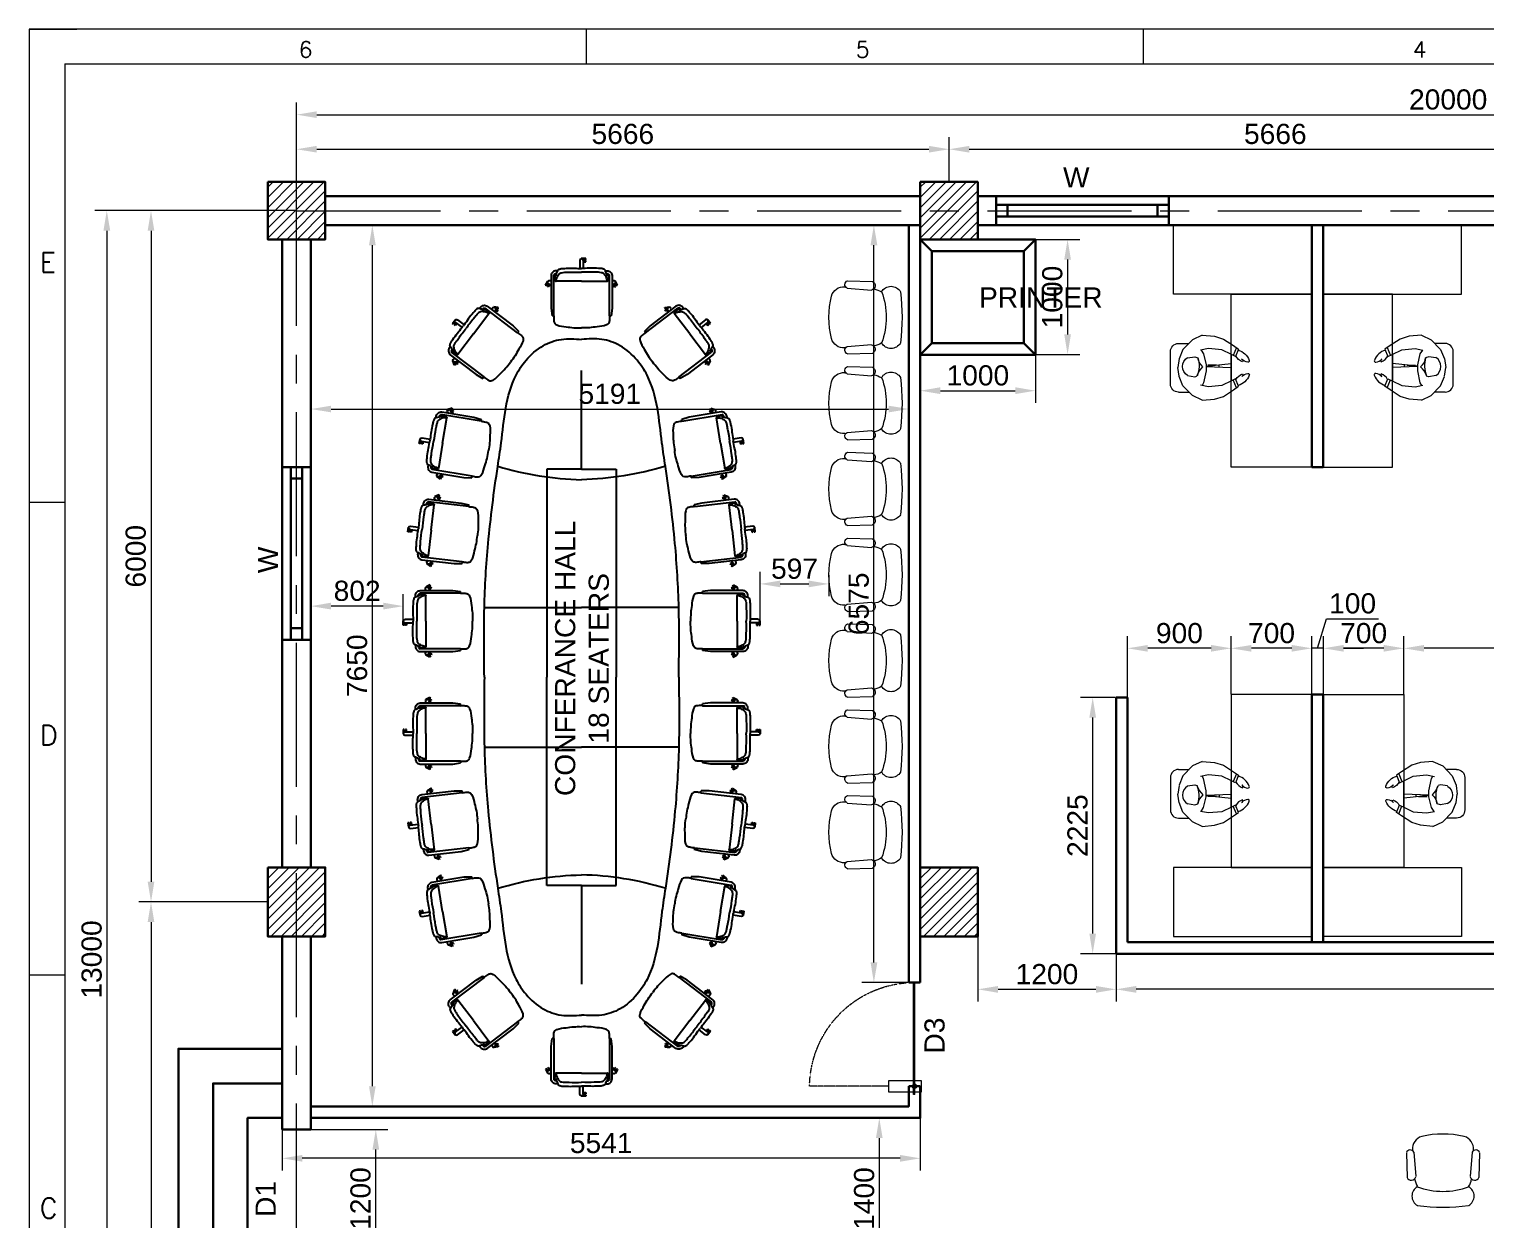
# Model space of a CAD drawing. Header units: millimetres. Extents: x 131588 to 160612, y -172852 to -151297.
# Drawn here: x 131588 to 144237, y -161632 to -151297 of the extents above; entities that cross this region are included whole.
import ezdxf
from ezdxf.enums import TextEntityAlignment as Align

# ---------------------------------------------------------------- set-up
doc = ezdxf.new("R2010")
doc.units = ezdxf.units.MM
doc.header["$MEASUREMENT"] = 0
doc.linetypes.add('CENTER', pattern=[2, 1.25, -0.25, 0.25, -0.25])
doc.linetypes.add('DASHED2', pattern=[0.375, 0.25, -0.125])
doc.layers.add('ceco.net 343', color=7, linetype='Continuous')
doc.layers.add('ceco.net 345', color=7, linetype='Continuous')
for name, color, linetype, lineweight in [('CEN-1', 1, 'CENTER', 18), ('DIM', 7, 'Continuous', 20), ('DIMENSION', 84, 'Continuous', 15), ('DIMLINE', 10, 'Continuous', 18), ('Furniture', 235, 'Continuous', 0), ('GLASS', 145, 'Continuous', 5), ('MAIN', 3, 'Continuous', 30), ('MAIN-4', 6, 'Continuous', 30), ('SEC', 253, 'Continuous', 15), ('TEXT', 4, 'Continuous', 13), ('TEXT-1', 7, 'Continuous', 20)]:
    doc.layers.add(name, color=color, linetype=linetype, lineweight=lineweight)
doc.styles.add('ROMANS', font='romans.shx')
doc.styles.get("Standard").update_dxf_attribs({"font": ''})
doc.styles.get('Standard').set_extended_font_data('Arial')
doc.dimstyles.new('DIM-50', dxfattribs={"dimscale": 50, "dimtxt": 2.5, "dimasz": 2.5, "dimexe": 1.5, "dimexo": 0.05, "dimgap": 0.6, "dimtad": 1, "dimzin": 9, "dimdsep": 46, "dimtxsty": 'Standard', "dimcen": 0, "dimclrd": 32, "dimclre": 32, "dimadec": 0, "dimazin": 0, "dimtp": 0.1, "dimtm": 0.1, "dimtfac": 0.71, "dimtofl": 0, "dimtmove": 1, "dimatfit": 3, "dimfxl": 1, "dimtolj": 1, "dimtzin": 7, "dimlwd": -1, "dimlwe": -1, "dimarcsym": 1})
doc.dimstyles.new('DIM-50$0', dxfattribs={"dimscale": 50, "dimtxt": 2.5, "dimasz": 2.5, "dimexe": 1.5, "dimexo": 0.05, "dimgap": 0.6, "dimtad": 1, "dimzin": 9, "dimdsep": 46, "dimtxsty": 'Standard', "dimcen": 0, "dimclrd": 32, "dimclre": 32, "dimadec": 0, "dimazin": 0, "dimtp": 0.1, "dimtm": 0.1, "dimtfac": 0.71, "dimtofl": 0, "dimtmove": 1, "dimatfit": 3, "dimfxl": 1, "dimtolj": 1, "dimtzin": 7, "dimlwd": -1, "dimlwe": -1, "dimarcsym": 1})

# ---------------------------------------------------------------- blocks, each defined once
blk = doc.blocks.new('Ceco.NET-Furniture-Tm-343')
at = {"layer": 'ceco.net 343'}
for p, q in [((-15, 587), (-15, 516)), ((36, 603), (-3, 603)), ((-3, 601), (-3, 603)), ((36, 592), (13, 592)), ((15, 587), (15, 516)), ((36, 583), (15, 583)), ((15, 572), (36, 572)), ((30, 592), (30, 583)), ((36, 592), (36, 603)), ((36, 572), (36, 583)), ((-313, 370), (-294, 405)), ((-303, 365), (-292, 385)), ((-295, 360), (-285, 380)), ((-292, 404), (-294, 405)), ((-288, 381), (-265, 369)), ((-274, 407), (-265, 402)), ((-265, 454), (-265, 172)), ((-241, 104), (-241, 458)), ((-241, 426), (-230, 426)), ((0, 404), (-223, 404)), ((0, 404), (223, 404)), ((241, 426), (230, 426)), ((241, 104), (241, 458)), ((265, 454), (265, 172)), ((274, 407), (265, 402)), ((288, 381), (265, 369)), ((295, 360), (285, 380)), ((292, 404), (294, 405)), ((303, 365), (292, 385)), ((313, 370), (294, 405)), ((-303, 365), (-313, 370)), ((-300, 371), (-292, 366)), ((-286, 355), (-295, 360)), ((-275, 374), (-286, 355)), ((275, 374), (286, 355)), ((286, 355), (295, 360)), ((300, 371), (292, 366)), ((303, 365), (313, 370)), ((-265, 172), (-256, 104)), ((265, 172), (256, 104)), ((-241, 104), (-256, 104)), ((241, 104), (256, 104))]:
    blk.add_line(p, q, dxfattribs=at)
for centre, start, end in [((0, 587), 0, 180), ((-281, 394), 61.4687, 241.4687), ((281, 394), 298.5313, 118.5313)]:
    blk.add_arc(centre, 14.6, start, end, dxfattribs=at)
for points in [[(-228, 469), (-227, 463), (-226, 459), (-223, 456), (-222, 456), (-221, 460), (-217, 471), (-207, 496), (-206, 500), (-185, 512), (-181, 513), (-173, 515), (-161, 515), (-146, 516), (-15, 516), (0, 516)], [(228, 469), (227, 463), (226, 459), (223, 456), (222, 456), (221, 460), (217, 471), (207, 496), (206, 500), (185, 512), (181, 513), (173, 515), (161, 515), (146, 516), (15, 516), (0, 516)], [(-207, 496), (-237, 493), (-251, 484), (-261, 471), (-265, 454)], [(-217, 471), (-227, 470), (-233, 467), (-241, 458)], [(-233, 467), (-230, 426), (-230, 422), (-226, 404), (-223, 404), (-221, 410), (-207, 451), (-185, 475), (-173, 479), (-146, 482), (-129, 482), (-109, 483), (0, 483)], [(233, 467), (230, 426), (230, 422), (226, 404), (223, 404), (221, 410), (207, 451), (185, 475), (173, 479), (146, 482), (129, 482), (109, 483), (0, 483)], [(207, 496), (237, 493), (251, 484), (261, 471), (265, 454)], [(217, 471), (227, 470), (233, 467), (241, 458)], [(-241, 104), (-241, 63), (-233, 37), (-215, 25), (-134, 9), (-68, 1), (0, 0)], [(241, 104), (241, 63), (233, 37), (215, 25), (134, 9), (68, 1), (0, 0)]]:
    blk.add_spline(points, degree=3, dxfattribs=at)
blk = doc.blocks.new('*D519')
at = {"layer": 'Defpoints', "color": 0, "ltscale": 100, "transparency": 16777216}
for p in [(139576, -152339), (133910, -152622), (139576, -152622)]:
    blk.add_point(p, dxfattribs=at)
at = {"layer": 'DIMLINE', "color": 32, "linetype": 'ByBlock', "ltscale": 100, "transparency": 16777216}
for p, q in [((133910, -152619), (133910, -152234)), ((139576, -152619), (139576, -152234)), ((134085, -152339), (139401, -152339))]:
    blk.add_line(p, q, dxfattribs=at)
at = {"layer": 'DIMLINE', "color": 32, "ltscale": 100, "transparency": 16777216}
for points in [[(134085, -152310), (134085, -152368), (133910, -152339)], [(139401, -152310), (139401, -152368), (139576, -152339)]]:
    blk.add_solid(points, dxfattribs=at)
at = {"layer": 'DIMLINE', "color": 0, "ltscale": 100, "transparency": 16777216, "insert": (136743, -152207), "char_height": 175, "attachment_point": 5}
blk.add_mtext('\\A1;5666', dxfattribs=at)
blk = doc.blocks.new('*D520')
at = {"layer": 'Defpoints', "color": 0, "ltscale": 100, "transparency": 16777216}
for p in [(145242, -152339), (139576, -152622), (145242, -152622)]:
    blk.add_point(p, dxfattribs=at)
at = {"layer": 'DIMLINE', "color": 32, "linetype": 'ByBlock', "ltscale": 100, "transparency": 16777216}
for p, q in [((139576, -152619), (139576, -152234)), ((145242, -152619), (145242, -152234)), ((139751, -152339), (145067, -152339))]:
    blk.add_line(p, q, dxfattribs=at)
at = {"layer": 'DIMLINE', "color": 32, "ltscale": 100, "transparency": 16777216}
for points in [[(139751, -152310), (139751, -152368), (139576, -152339)], [(145067, -152310), (145067, -152368), (145242, -152339)]]:
    blk.add_solid(points, dxfattribs=at)
at = {"layer": 'DIMLINE', "color": 0, "ltscale": 100, "transparency": 16777216, "insert": (142409, -152207), "char_height": 175, "attachment_point": 5}
blk.add_mtext('\\A1;5666', dxfattribs=at)
blk = doc.blocks.new('*D523')
at = {"layer": 'Defpoints', "color": 0, "ltscale": 100, "transparency": 16777216}
for p in [(133660, -152872), (132646, -158872), (133660, -158872)]:
    blk.add_point(p, dxfattribs=at)
at = {"layer": 'DIMLINE', "color": 32, "linetype": 'ByBlock', "ltscale": 100, "transparency": 16777216}
for p, q in [((133656, -152872), (132541, -152872)), ((132646, -153047), (132646, -158697)), ((133656, -158872), (132541, -158872))]:
    blk.add_line(p, q, dxfattribs=at)
at = {"layer": 'DIMLINE', "color": 32, "ltscale": 100, "transparency": 16777216}
for points in [[(132617, -153047), (132675, -153047), (132646, -152872)], [(132617, -158697), (132675, -158697), (132646, -158872)]]:
    blk.add_solid(points, dxfattribs=at)
at = {"layer": 'DIMLINE', "color": 0, "ltscale": 100, "transparency": 16777216, "insert": (132514, -155872), "char_height": 175, "attachment_point": 5, "rotation": 90}
blk.add_mtext('\\A1;6000', dxfattribs=at)
blk = doc.blocks.new('*D524')
at = {"layer": 'Defpoints', "color": 0, "ltscale": 100, "transparency": 16777216}
for p in [(133660, -158872), (132646, -165872), (133660, -165872)]:
    blk.add_point(p, dxfattribs=at)
at = {"layer": 'DIMLINE', "color": 32, "linetype": 'ByBlock', "ltscale": 100, "transparency": 16777216}
for p, q in [((133656, -158872), (132541, -158872)), ((132646, -159047), (132646, -165697)), ((133656, -165872), (132541, -165872))]:
    blk.add_line(p, q, dxfattribs=at)
at = {"layer": 'DIMLINE', "color": 32, "ltscale": 100, "transparency": 16777216}
for points in [[(132617, -159047), (132675, -159047), (132646, -158872)], [(132617, -165697), (132675, -165697), (132646, -165872)]]:
    blk.add_solid(points, dxfattribs=at)
at = {"layer": 'DIMLINE', "color": 0, "ltscale": 100, "transparency": 16777216, "insert": (132514, -162372), "char_height": 175, "attachment_point": 5, "rotation": 90}
blk.add_mtext('\\A1;7000', dxfattribs=at)
blk = doc.blocks.new('gd1')
at = {"layer": 'GLASS', "color": 4, "linetype": 'DASHED2', "ltscale": 0.001}
blk.add_line((345380, -498508), (345380, -497802), dxfattribs=at)
at = {"layer": 'GLASS'}
for p, q in [((345331, -498508), (345429, -498508)), ((345331, -498802), (345331, -498508)), ((345429, -498508), (345429, -498802)), ((345429, -498802), (345331, -498802))]:
    blk.add_line(p, q, dxfattribs=at)
at = {"layer": 'GLASS', "color": 4}
for p, q in [((344454, -498744), (344454, -498702)), ((345454, -498732), (344454, -498732)), ((345454, -498744), (344454, -498744)), ((345454, -498744), (345454, -498732))]:
    blk.add_line(p, q, dxfattribs=at)
at = {"layer": 'GLASS', "color": 4, "linetype": 'DASHED2'}
blk.add_ellipse((345430, -498781), major_axis=(-687, 718), ratio=0.969274, start_param=-0.727797, end_param=0.74268, dxfattribs=at)
at = {"layer": 'GLASS', "extrusion": (8.38188e-23, -2.79396e-23, -1)}
blk.add_ellipse((345380, -498740), major_axis=(-13.9, 13.9), ratio=1, start_param=6.283185307179586, end_param=12.56637061435917, dxfattribs=at)
blk = doc.blocks.new('A4 SHEET')
at = {"layer": 'DIM'}
for p, q in [((15345.06, 1232.71), (13489.34, 1232.71)), ((13489.34, 1232.71), (13515.85, 1232.71)), ((13489.34, 1232.71), (13489.34, 1206.2)), ((13489.34, 1232.71), (13489.34, -79.55)), ((13798.62, 1232.71), (13798.62, 1213.41)), ((14107.91, 1232.71), (14107.91, 1213.41)), ((13509.22, 1213.41), (15322.97, 1213.41)), ((13509.22, 1213.41), (13509.22, -57.46)), ((13489.34, 970.26), (13509.22, 970.26)), ((13489.34, 707.81), (13509.22, 707.81))]:
    blk.add_line(p, q, dxfattribs=at)
at = {"layer": 'DIM', "style": 'ROMANS'}
for s, height, p in [('6', 8.84, (13639.03, 1214.33)), ('5', 8.84, (13948.32, 1214.33)), ('4', 8.84, (14257.61, 1214.33)), ('E', 11.05, (13495.2, 1094.47)), ('D', 11.05, (13495.2, 832.01)), ('C', 11.05, (13495.2, 569.56))]:
    blk.add_text(s, height=height, dxfattribs=at).set_placement(p, align=Align.BOTTOM_LEFT)
blk = doc.blocks.new('*D538')
at = {"layer": 'Defpoints', "color": 0, "ltscale": 100, "transparency": 16777216}
for p in [(153910, -152039), (133910, -152872), (153910, -152872)]:
    blk.add_point(p, dxfattribs=at)
at = {"layer": 'DIMLINE', "color": 32, "linetype": 'ByBlock', "ltscale": 100, "transparency": 16777216}
for p, q in [((133910, -152869), (133910, -151934)), ((134085, -152039), (153735, -152039)), ((153910, -152869), (153910, -151934))]:
    blk.add_line(p, q, dxfattribs=at)
at = {"layer": 'DIMLINE', "color": 32, "ltscale": 100, "transparency": 16777216}
for points in [[(134085, -152010), (134085, -152068), (133910, -152039)], [(153735, -152010), (153735, -152068), (153910, -152039)]]:
    blk.add_solid(points, dxfattribs=at)
at = {"layer": 'DIMLINE', "color": 0, "ltscale": 100, "transparency": 16777216, "insert": (143910, -151908), "char_height": 175, "attachment_point": 5}
blk.add_mtext('\\A1;20000', dxfattribs=at)
blk = doc.blocks.new('*D539')
at = {"layer": 'Defpoints', "color": 0, "ltscale": 100, "transparency": 16777216}
for p in [(133910, -152872), (132262, -165872), (133910, -165872)]:
    blk.add_point(p, dxfattribs=at)
at = {"layer": 'DIMLINE', "color": 32, "linetype": 'ByBlock', "ltscale": 100, "transparency": 16777216}
for p, q in [((133906, -152872), (132157, -152872)), ((132262, -153047), (132262, -165697)), ((133906, -165872), (132157, -165872))]:
    blk.add_line(p, q, dxfattribs=at)
at = {"layer": 'DIMLINE', "color": 32, "ltscale": 100, "transparency": 16777216}
for points in [[(132233, -153047), (132292, -153047), (132262, -152872)], [(132233, -165697), (132292, -165697), (132262, -165872)]]:
    blk.add_solid(points, dxfattribs=at)
at = {"layer": 'DIMLINE', "color": 0, "ltscale": 100, "transparency": 16777216, "insert": (132131, -159372), "char_height": 175, "attachment_point": 5, "rotation": 90}
blk.add_mtext('\\A1;13000', dxfattribs=at)
blk = doc.blocks.new('rr')
at = {"layer": 'TEXT', "color": 7}
for p, q in [((298029, -105618), (298123, -105618)), ((298150, -105588), (298068, -105672)), ((298235, -105548), (298150, -105588)), ((298235, -105548), (298342, -105558)), ((298342, -105558), (298419, -105581)), ((298419, -105581), (298507, -105638)), ((297959, -105688), (297959, -105970)), ((298068, -105672), (298034, -105754)), ((298290, -105665), (298221, -105679)), ((298247, -105698), (298235, -105676)), ((298270, -105803), (298247, -105698)), ((298406, -105676), (298290, -105665)), ((298488, -105716), (298406, -105676)), ((298486, -105945), (298486, -105716)), ((298525, -105734), (298488, -105716)), ((298532, -105656), (298504, -105724)), ((298507, -105638), (298551, -105669)), ((298551, -105669), (298525, -105734)), ((298034, -105756), (298024, -105833)), ((298034, -105909), (298024, -105833)), ((298108, -105761), (298170, -105751)), ((298170, -105751), (298189, -105757)), ((298247, -105949), (298270, -105856)), ((298270, -105856), (298270, -105803)), ((298270, -105841), (298486, -105833)), ((298270, -105843), (298486, -105866)), ((298359, -105853), (298285, -105853)), ((298382, -105837), (298382, -105855)), ((298068, -105988), (298034, -105906)), ((298150, -106073), (298068, -105988)), ((298108, -105915), (298170, -105925)), ((298170, -105925), (298198, -105916)), ((298290, -105996), (298221, -105982)), ((298225, -105983), (298247, -105949)), ((298406, -105985), (298290, -105996)), ((298488, -105944), (298406, -105985)), ((298525, -105927), (298488, -105944)), ((298532, -106004), (298504, -105937)), ((298507, -106022), (298551, -105991)), ((298551, -105991), (298525, -105927)), ((298029, -106041), (298117, -106041)), ((298235, -106112), (298150, -106073)), ((298235, -106112), (298342, -106103)), ((298342, -106103), (298419, -106079)), ((298419, -106079), (298507, -106022))]:
    blk.add_line(p, q, dxfattribs=at)
for centre, major_axis, start_param, end_param in [((298029, -105688), (49.8, 49.8), 0.785398, 2.356194), ((298620, -105679), (73.6, 73.6), 2.838638, 3.585677), ((298505, -105817), (105, 105), -0.421869, 0.489767), ((298155, -105840), (63.7, -63.7), 2.898963, 4.955018), ((297966, -105849), (171, 171), -1.068373, -0.39635), ((298371, -105697), (135, 135), 2.703582, 3.183333), ((298315, -105931), (83.5, 83.5), 1.454362, 2.231901), ((298572, -105768), (11.6, 11.6), -1.392775, 0.371356), ((298637, -105702), (55.2, 55.2), 3.067512, 3.856448), ((298633, -105768), (8.31, 8.31), 3.856448, 5.861316), ((298029, -105970), (49.8, -49.8), 3.926991, 5.497787), ((298619, -105979), (73.6, -73.6), 2.697508, 3.444547), ((298504, -105841), (105, -105), 5.793418, 6.705054), ((298636, -105956), (55.2, -55.2), 2.426738, 3.215673), ((298571, -105890), (11.6, -11.6), 5.911829, 7.67596), ((298632, -105890), (8.31, -8.31), 0.421869, 2.426738)]:
    blk.add_ellipse(centre, major_axis=major_axis, ratio=1, start_param=start_param, end_param=end_param, dxfattribs=at)
blk = doc.blocks.new('*D554')
at = {"layer": 'Defpoints', "color": 0, "ltscale": 100, "transparency": 16777216}
for p in [(140326, -153122), (140326, -154122), (140605, -154122)]:
    blk.add_point(p, dxfattribs=at)
at = {"layer": 'DIMLINE', "color": 32, "linetype": 'ByBlock', "ltscale": 100, "transparency": 16777216}
for p, q in [((140329, -153122), (140710, -153122)), ((140605, -153297), (140605, -153947)), ((140329, -154122), (140710, -154122))]:
    blk.add_line(p, q, dxfattribs=at)
at = {"layer": 'DIMLINE', "color": 32, "ltscale": 100, "transparency": 16777216}
for points in [[(140576, -153297), (140634, -153297), (140605, -153122)], [(140576, -153947), (140634, -153947), (140605, -154122)]]:
    blk.add_solid(points, dxfattribs=at)
at = {"layer": 'DIMLINE', "color": 0, "ltscale": 100, "transparency": 16777216, "insert": (140473, -153622), "char_height": 175, "attachment_point": 5, "rotation": 90}
blk.add_mtext('\\A1;1000', dxfattribs=at)
blk = doc.blocks.new('*D555')
at = {"layer": 'Defpoints', "color": 0, "ltscale": 100, "transparency": 16777216}
for p in [(139326, -154122), (140326, -154122), (140326, -154435)]:
    blk.add_point(p, dxfattribs=at)
at = {"layer": 'DIMLINE', "color": 32, "linetype": 'ByBlock', "ltscale": 100, "transparency": 16777216}
for p, q in [((139326, -154126), (139326, -154540)), ((140326, -154126), (140326, -154540)), ((139501, -154435), (140151, -154435))]:
    blk.add_line(p, q, dxfattribs=at)
at = {"layer": 'DIMLINE', "color": 32, "ltscale": 100, "transparency": 16777216}
for points in [[(139501, -154405), (139501, -154464), (139326, -154435)], [(140151, -154405), (140151, -154464), (140326, -154435)]]:
    blk.add_solid(points, dxfattribs=at)
at = {"layer": 'DIMLINE', "color": 0, "ltscale": 100, "transparency": 16777216, "insert": (139826, -154303), "char_height": 175, "attachment_point": 5}
blk.add_mtext('\\A1;1000', dxfattribs=at)
blk = doc.blocks.new('*D557')
at = {"layer": 'Defpoints', "color": 0, "ltscale": 100, "transparency": 16777216}
for p in [(139826, -159172), (141026, -159172), (141026, -159631)]:
    blk.add_point(p, dxfattribs=at)
at = {"layer": 'DIMLINE', "color": 32, "linetype": 'ByBlock', "ltscale": 100, "transparency": 16777216}
for p, q in [((139826, -159176), (139826, -159736)), ((141026, -159176), (141026, -159736)), ((140001, -159631), (140851, -159631))]:
    blk.add_line(p, q, dxfattribs=at)
at = {"layer": 'DIMLINE', "color": 32, "ltscale": 100, "transparency": 16777216}
for points in [[(140001, -159602), (140001, -159661), (139826, -159631)], [(140851, -159602), (140851, -159661), (141026, -159631)]]:
    blk.add_solid(points, dxfattribs=at)
at = {"layer": 'DIMLINE', "color": 0, "ltscale": 100, "transparency": 16777216, "insert": (140426, -159500), "char_height": 175, "attachment_point": 5}
blk.add_mtext('\\A1;1200', dxfattribs=at)
blk = doc.blocks.new('*D558')
at = {"layer": 'Defpoints', "color": 0, "ltscale": 100, "transparency": 16777216}
for p in [(134568, -152997), (134786, -152997), (134786, -160647)]:
    blk.add_point(p, dxfattribs=at)
at = {"layer": 'DIMLINE', "color": 32, "linetype": 'ByBlock', "ltscale": 100, "transparency": 16777216}
for p, q in [((134782, -152997), (134463, -152997)), ((134568, -160472), (134568, -153172)), ((134782, -160647), (134463, -160647))]:
    blk.add_line(p, q, dxfattribs=at)
at = {"layer": 'DIMLINE', "color": 32, "ltscale": 100, "transparency": 16777216}
for points in [[(134539, -153172), (134597, -153172), (134568, -152997)], [(134539, -160472), (134597, -160472), (134568, -160647)]]:
    blk.add_solid(points, dxfattribs=at)
at = {"layer": 'DIMLINE', "color": 0, "ltscale": 100, "transparency": 16777216, "insert": (134436, -156822), "char_height": 175, "attachment_point": 5, "rotation": 90}
blk.add_mtext('\\A1;7650', dxfattribs=at)
blk = doc.blocks.new('*D559')
at = {"layer": 'Defpoints', "color": 0, "ltscale": 100, "transparency": 16777216}
for p in [(134035, -154624), (139226, -154594), (139226, -154624)]:
    blk.add_point(p, dxfattribs=at)
at = {"layer": 'DIMLINE', "color": 32, "linetype": 'ByBlock', "ltscale": 100, "transparency": 16777216}
for p, q in [((134035, -154621), (134035, -154489)), ((139226, -154621), (139226, -154489)), ((134210, -154594), (139051, -154594))]:
    blk.add_line(p, q, dxfattribs=at)
at = {"layer": 'DIMLINE', "color": 32, "ltscale": 100, "transparency": 16777216}
for points in [[(134210, -154565), (134210, -154623), (134035, -154594)], [(139051, -154565), (139051, -154623), (139226, -154594)]]:
    blk.add_solid(points, dxfattribs=at)
at = {"layer": 'DIMLINE', "color": 0, "ltscale": 100, "transparency": 16777216, "insert": (136630, -154463), "char_height": 175, "attachment_point": 5}
blk.add_mtext('\\A1;5191', dxfattribs=at)
blk = doc.blocks.new('*D562')
at = {"layer": 'Defpoints', "color": 0, "ltscale": 100, "transparency": 16777216}
for p in [(141026, -159325), (148276, -159322), (141026, -159631)]:
    blk.add_point(p, dxfattribs=at)
at = {"layer": 'DIMLINE', "color": 32, "linetype": 'ByBlock', "ltscale": 100, "transparency": 16777216}
for p, q in [((141026, -159328), (141026, -159736)), ((148276, -159326), (148276, -159736)), ((148101, -159631), (141201, -159631))]:
    blk.add_line(p, q, dxfattribs=at)
at = {"layer": 'DIMLINE', "color": 32, "ltscale": 100, "transparency": 16777216}
for points in [[(141201, -159602), (141201, -159661), (141026, -159631)], [(148101, -159602), (148101, -159661), (148276, -159631)]]:
    blk.add_solid(points, dxfattribs=at)
at = {"layer": 'DIMLINE', "color": 0, "ltscale": 100, "transparency": 16777216, "insert": (144651, -159500), "char_height": 175, "attachment_point": 5}
blk.add_mtext('\\A1;7250', dxfattribs=at)
blk = doc.blocks.new('*D563')
at = {"layer": 'Defpoints', "color": 0, "ltscale": 100, "transparency": 16777216}
for p in [(140823, -157097), (141026, -157097), (141026, -159322)]:
    blk.add_point(p, dxfattribs=at)
at = {"layer": 'DIMLINE', "color": 32, "linetype": 'ByBlock', "ltscale": 100, "transparency": 16777216}
for p, q in [((141022, -157097), (140718, -157097)), ((140823, -159147), (140823, -157272)), ((141022, -159322), (140718, -159322))]:
    blk.add_line(p, q, dxfattribs=at)
at = {"layer": 'DIMLINE', "color": 32, "ltscale": 100, "transparency": 16777216}
for points in [[(140794, -157272), (140852, -157272), (140823, -157097)], [(140794, -159147), (140852, -159147), (140823, -159322)]]:
    blk.add_solid(points, dxfattribs=at)
at = {"layer": 'DIMLINE', "color": 0, "ltscale": 100, "transparency": 16777216, "insert": (140692, -158210), "char_height": 175, "attachment_point": 5, "rotation": 90}
blk.add_mtext('\\A1;2225', dxfattribs=at)
blk = doc.blocks.new('*D569')
at = {"layer": 'Defpoints', "color": 0, "ltscale": 100, "transparency": 16777216}
for p in [(143526, -156671), (143526, -157072), (145992, -157072)]:
    blk.add_point(p, dxfattribs=at)
at = {"layer": 'DIMLINE', "color": 32, "linetype": 'ByBlock', "ltscale": 100, "transparency": 16777216}
for p, q in [((143526, -157069), (143526, -156566)), ((145992, -157069), (145992, -156566)), ((145817, -156671), (143701, -156671))]:
    blk.add_line(p, q, dxfattribs=at)
at = {"layer": 'DIMLINE', "color": 32, "ltscale": 100, "transparency": 16777216}
for points in [[(143701, -156642), (143701, -156700), (143526, -156671)], [(145817, -156642), (145817, -156700), (145992, -156671)]]:
    blk.add_solid(points, dxfattribs=at)
at = {"layer": 'DIMLINE', "color": 0, "ltscale": 100, "transparency": 16777216, "insert": (144759, -156540), "char_height": 175, "attachment_point": 5}
blk.add_mtext('\\A1;2466', dxfattribs=at)
blk = doc.blocks.new('*D570')
at = {"layer": 'Defpoints', "color": 0, "ltscale": 100, "transparency": 16777216}
for p in [(142826, -156671), (142826, -157072), (143526, -157072)]:
    blk.add_point(p, dxfattribs=at)
at = {"layer": 'DIMLINE', "color": 32, "linetype": 'ByBlock', "ltscale": 100, "transparency": 16777216}
for p, q in [((142826, -157069), (142826, -156566)), ((143526, -157069), (143526, -156566)), ((143351, -156671), (143001, -156671))]:
    blk.add_line(p, q, dxfattribs=at)
at = {"layer": 'DIMLINE', "color": 32, "ltscale": 100, "transparency": 16777216}
for points in [[(143001, -156642), (143001, -156700), (142826, -156671)], [(143351, -156642), (143351, -156700), (143526, -156671)]]:
    blk.add_solid(points, dxfattribs=at)
at = {"layer": 'DIMLINE', "color": 0, "ltscale": 100, "transparency": 16777216, "insert": (143176, -156540), "char_height": 175, "attachment_point": 5}
blk.add_mtext('\\A1;700', dxfattribs=at)
blk = doc.blocks.new('*D571')
at = {"layer": 'Defpoints', "color": 0, "ltscale": 100, "transparency": 16777216}
for p in [(142726, -156671), (142726, -157072), (142826, -157072)]:
    blk.add_point(p, dxfattribs=at)
at = {"layer": 'DIMLINE', "color": 32, "linetype": 'ByBlock', "ltscale": 100, "transparency": 16777216}
for p, q in [((142776, -156671), (142853, -156414)), ((142853, -156414), (143306, -156414)), ((142726, -157069), (142726, -156566)), ((142826, -157069), (142826, -156566)), ((142551, -156671), (142376, -156671)), ((142826, -156671), (142726, -156671)), ((142826, -156671), (142726, -156671)), ((143001, -156671), (143176, -156671))]:
    blk.add_line(p, q, dxfattribs=at)
at = {"layer": 'DIMLINE', "color": 32, "ltscale": 100, "transparency": 16777216}
for points in [[(142551, -156642), (142551, -156700), (142726, -156671)], [(143001, -156642), (143001, -156700), (142826, -156671)]]:
    blk.add_solid(points, dxfattribs=at)
at = {"layer": 'DIMLINE', "color": 0, "ltscale": 100, "transparency": 16777216, "insert": (143080, -156282), "char_height": 175, "attachment_point": 5}
blk.add_mtext('\\A1;100', dxfattribs=at)
blk = doc.blocks.new('*D572')
at = {"layer": 'Defpoints', "color": 0, "ltscale": 100, "transparency": 16777216}
for p in [(142026, -156671), (142026, -157072), (142726, -157072)]:
    blk.add_point(p, dxfattribs=at)
at = {"layer": 'DIMLINE', "color": 32, "linetype": 'ByBlock', "ltscale": 100, "transparency": 16777216}
for p, q in [((142026, -157069), (142026, -156566)), ((142726, -157069), (142726, -156566)), ((142551, -156671), (142201, -156671))]:
    blk.add_line(p, q, dxfattribs=at)
at = {"layer": 'DIMLINE', "color": 32, "ltscale": 100, "transparency": 16777216}
for points in [[(142201, -156642), (142201, -156700), (142026, -156671)], [(142551, -156642), (142551, -156700), (142726, -156671)]]:
    blk.add_solid(points, dxfattribs=at)
at = {"layer": 'DIMLINE', "color": 0, "ltscale": 100, "transparency": 16777216, "insert": (142376, -156540), "char_height": 175, "attachment_point": 5}
blk.add_mtext('\\A1;700', dxfattribs=at)
blk = doc.blocks.new('*D573')
at = {"layer": 'Defpoints', "color": 0, "ltscale": 100, "transparency": 16777216}
for p in [(141126, -156671), (141126, -157097), (142026, -157072)]:
    blk.add_point(p, dxfattribs=at)
at = {"layer": 'DIMLINE', "color": 32, "linetype": 'ByBlock', "ltscale": 100, "transparency": 16777216}
for p, q in [((141126, -157094), (141126, -156566)), ((142026, -157069), (142026, -156566)), ((141851, -156671), (141301, -156671))]:
    blk.add_line(p, q, dxfattribs=at)
at = {"layer": 'DIMLINE', "color": 32, "ltscale": 100, "transparency": 16777216}
for points in [[(141301, -156642), (141301, -156700), (141126, -156671)], [(141851, -156642), (141851, -156700), (142026, -156671)]]:
    blk.add_solid(points, dxfattribs=at)
at = {"layer": 'DIMLINE', "color": 0, "ltscale": 100, "transparency": 16777216, "insert": (141576, -156540), "char_height": 175, "attachment_point": 5}
blk.add_mtext('\\A1;900', dxfattribs=at)
blk = doc.blocks.new('*D579')
at = {"layer": 'Defpoints', "color": 0, "ltscale": 100, "transparency": 16777216}
for p in [(138923, -152997), (139226, -152997), (139226, -159572)]:
    blk.add_point(p, dxfattribs=at)
at = {"layer": 'DIMLINE', "color": 32, "linetype": 'ByBlock', "ltscale": 100, "transparency": 16777216}
for p, q in [((139222, -152997), (138818, -152997)), ((138923, -159397), (138923, -153172)), ((139222, -159572), (138818, -159572))]:
    blk.add_line(p, q, dxfattribs=at)
at = {"layer": 'DIMLINE', "color": 32, "ltscale": 100, "transparency": 16777216}
for points in [[(138894, -153172), (138953, -153172), (138923, -152997)], [(138894, -159397), (138953, -159397), (138923, -159572)]]:
    blk.add_solid(points, dxfattribs=at)
at = {"layer": 'DIMLINE', "color": 0, "ltscale": 100, "transparency": 16777216, "insert": (138792, -156285), "char_height": 175, "attachment_point": 5, "rotation": 90}
blk.add_mtext('\\A1;6575', dxfattribs=at)
blk = doc.blocks.new('*D580')
at = {"layer": 'Defpoints', "color": 0, "ltscale": 100, "transparency": 16777216}
for p in [(133785, -160547), (139326, -160747), (133785, -161098)]:
    blk.add_point(p, dxfattribs=at)
at = {"layer": 'DIMLINE', "color": 32, "linetype": 'ByBlock', "ltscale": 100, "transparency": 16777216}
for p, q in [((133785, -160551), (133785, -161203)), ((139326, -160751), (139326, -161203)), ((139151, -161098), (133960, -161098))]:
    blk.add_line(p, q, dxfattribs=at)
at = {"layer": 'DIMLINE', "color": 32, "ltscale": 100, "transparency": 16777216}
for points in [[(133960, -161069), (133960, -161127), (133785, -161098)], [(139151, -161069), (139151, -161127), (139326, -161098)]]:
    blk.add_solid(points, dxfattribs=at)
at = {"layer": 'DIMLINE', "color": 0, "ltscale": 100, "transparency": 16777216, "insert": (136555, -160966), "char_height": 175, "attachment_point": 5}
blk.add_mtext('\\A1;5541', dxfattribs=at)
blk = doc.blocks.new('3rerr')
at = {"layer": 'Furniture', "color": 0, "linetype": 'ByBlock'}
for p, q in [((299424, -105724), (299432, -105724)), ((299424, -105724), (299432, -105724)), ((299444, -105734), (299656, -105751)), ((299448, -105670), (299663, -105676)), ((299424, -106252), (299432, -106252)), ((299444, -106241), (299656, -106225)), ((299448, -106306), (299663, -106300))]:
    blk.add_line(p, q, dxfattribs=at)
for centre, radius, start, end in [((299414, -105834), 111, 85, 163.8913), ((299459, -105703), 34.8, 108.7162, 243.9569), ((299648, -105712), 39.5, 282.8663, 67.8436), ((299666, -105866), 126, 52.7407, 85.3529), ((299825, -105813), 95.4, 30.3927, 149.6073), ((300065, -105988), 779, 166.275, 193.725), ((299156, -105988), 628, 339.209, 20.791), ((298194, -105988), 1727, 352.5907, 7.4093), ((299414, -106142), 111, 196.1087, 275), ((299459, -106273), 34.8, 116.0431, 251.2838), ((299648, -106263), 39.5, 292.1564, 77.1337), ((299608, -105956), 287, 283.6548, 297.8506), ((299825, -106162), 95.4, 210.3927, 329.6073)]:
    blk.add_arc(centre, radius, start, end, dxfattribs=at)
blk = doc.blocks.new('*D581')
at = {"layer": 'Defpoints', "color": 0, "ltscale": 100, "transparency": 16777216}
for p in [(138532, -156033), (138532, -156112), (137935, -156431)]:
    blk.add_point(p, dxfattribs=at)
at = {"layer": 'DIMLINE', "color": 32, "linetype": 'ByBlock', "ltscale": 100, "transparency": 16777216}
for p, q in [((137935, -156427), (137935, -156007)), ((138532, -156036), (138532, -156217)), ((138110, -156112), (138357, -156112))]:
    blk.add_line(p, q, dxfattribs=at)
at = {"layer": 'DIMLINE', "color": 32, "ltscale": 100, "transparency": 16777216}
for points in [[(138110, -156083), (138110, -156141), (137935, -156112)], [(138357, -156083), (138357, -156141), (138532, -156112)]]:
    blk.add_solid(points, dxfattribs=at)
at = {"layer": 'DIMLINE', "color": 0, "ltscale": 100, "transparency": 16777216, "insert": (138234, -155981), "char_height": 175, "attachment_point": 5}
blk.add_mtext('\\A1;597', dxfattribs=at)
blk = doc.blocks.new('*D582')
at = {"layer": 'Defpoints', "color": 0, "ltscale": 100, "transparency": 16777216}
for p in [(134035, -156305), (134035, -156431), (134837, -156431)]:
    blk.add_point(p, dxfattribs=at)
at = {"layer": 'DIMLINE', "color": 32, "linetype": 'ByBlock', "ltscale": 100, "transparency": 16777216}
for p, q in [((134035, -156427), (134035, -156200)), ((134837, -156427), (134837, -156200)), ((134662, -156305), (134210, -156305))]:
    blk.add_line(p, q, dxfattribs=at)
at = {"layer": 'DIMLINE', "color": 32, "ltscale": 100, "transparency": 16777216}
for points in [[(134210, -156275), (134210, -156334), (134035, -156305)], [(134662, -156275), (134662, -156334), (134837, -156305)]]:
    blk.add_solid(points, dxfattribs=at)
at = {"layer": 'DIMLINE', "color": 0, "ltscale": 100, "transparency": 16777216, "insert": (134436, -156173), "char_height": 175, "attachment_point": 5}
blk.add_mtext('\\A1;802', dxfattribs=at)
blk = doc.blocks.new('*D587')
at = {"layer": 'Defpoints', "color": 0, "ltscale": 100, "transparency": 16777216}
for p in [(134035, -160847), (134598, -160847), (134035, -162047)]:
    blk.add_point(p, dxfattribs=at)
at = {"layer": 'DIMLINE', "color": 32, "linetype": 'ByBlock', "ltscale": 100, "transparency": 16777216}
for p, q in [((134038, -160847), (134703, -160847)), ((134598, -161872), (134598, -161022)), ((134038, -162047), (134703, -162047))]:
    blk.add_line(p, q, dxfattribs=at)
at = {"layer": 'DIMLINE', "color": 32, "ltscale": 100, "transparency": 16777216}
for points in [[(134569, -161022), (134627, -161022), (134598, -160847)], [(134569, -161872), (134627, -161872), (134598, -162047)]]:
    blk.add_solid(points, dxfattribs=at)
at = {"layer": 'DIMLINE', "color": 0, "ltscale": 100, "transparency": 16777216, "insert": (134466, -161447), "char_height": 175, "attachment_point": 5, "rotation": 90}
blk.add_mtext('\\A1;1200', dxfattribs=at)
blk = doc.blocks.new('*D588')
at = {"layer": 'Defpoints', "color": 0, "ltscale": 100, "transparency": 16777216}
for p in [(138953, -160747), (138953, -162147), (138970, -162147)]:
    blk.add_point(p, dxfattribs=at)
at = {"layer": 'DIMLINE', "color": 32, "linetype": 'ByBlock', "ltscale": 100, "transparency": 16777216}
for p, q in [((138956, -160747), (139075, -160747)), ((138970, -160922), (138970, -161972)), ((138956, -162147), (139075, -162147))]:
    blk.add_line(p, q, dxfattribs=at)
at = {"layer": 'DIMLINE', "color": 32, "ltscale": 100, "transparency": 16777216}
for points in [[(138941, -160922), (138999, -160922), (138970, -160747)], [(138941, -161972), (138999, -161972), (138970, -162147)]]:
    blk.add_solid(points, dxfattribs=at)
at = {"layer": 'DIMLINE', "color": 0, "ltscale": 100, "transparency": 16777216, "insert": (138839, -161447), "char_height": 175, "attachment_point": 5, "rotation": 90}
blk.add_mtext('\\A1;1400', dxfattribs=at)

msp = doc.modelspace()

# ---------------------------------------------------------------- hatches: boundary and pattern name
at = {"layer": 'SEC', "ltscale": 100}
h = msp.add_hatch(dxfattribs=at)
h.set_pattern_fill('ANSI31', color=8, scale=500)
h.set_pattern_definition([(45, (66442.82, -133707.57), (-44.194174, 44.194174), [])])
h.paths.add_polyline_path([(133659.578, -152622.294), (134159.578, -152622.294), (134159.578, -153122.294), (133659.578, -153122.294)])
h = msp.add_hatch(dxfattribs=at)
h.set_pattern_fill('ANSI31', color=8, scale=500)
h.set_pattern_definition([(45, (72108.82, -133707.57), (-44.194174, 44.194174), [])])
h.paths.add_polyline_path([(139325.578, -152622.294), (139825.578, -152622.294), (139825.578, -153122.294), (139325.578, -153122.294)])
h = msp.add_hatch(dxfattribs=at)
h.set_pattern_fill('ANSI31', color=8, scale=500)
h.set_pattern_definition([(45, (66442.82, -139707.57), (-44.194174, 44.194174), [])])
h.paths.add_polyline_path([(133659.578, -158572.294), (134159.578, -158572.294), (134159.578, -159172.294), (133659.578, -159172.294)])
h = msp.add_hatch(dxfattribs=at)
h.set_pattern_fill('ANSI31', color=8, scale=500)
h.set_pattern_definition([(45, (72108.82, -139707.57), (-44.194174, 44.194174), [])])
h.paths.add_polyline_path([(139325.578, -158572.294), (139825.578, -158572.294), (139825.578, -159172.294), (139325.578, -159172.294)])

# ---------------------------------------------------------------- linework, layer by layer
at = {"layer": 'ceco.net 345'}
for points in [[(136384.865, -155114.601), (136384.865, -154258.76)], [(136083.962, -155114.601), (136083.962, -156922.294)], [(136384.865, -155114.601), (136083.962, -155114.601)], [(136384.865, -155114.601), (136685.767, -155114.601)], [(136685.767, -155114.601), (136685.767, -156922.294)], [(135540.875, -156315.749), (136384.865, -156315.749)], [(137228.854, -156315.749), (136384.865, -156315.749)], [(136083.962, -158729.987), (136083.962, -156922.294)], [(136685.767, -158729.987), (136685.767, -156922.294)], [(135540.875, -157528.839), (136384.865, -157528.839)], [(137228.854, -157528.839), (136384.865, -157528.839)], [(136384.865, -158729.987), (136083.962, -158729.987)], [(136384.865, -158729.987), (136685.767, -158729.987)], [(136384.865, -158729.987), (136384.865, -159585.829)]]:
    msp.add_lwpolyline(points, dxfattribs=at)
for points in [[(135657.152, -155090.88, 0.066680239), (136384.865, -155207.405, 0.066680239)], [(137112.577, -155090.88, -0.066680239), (136384.865, -155207.405, -0.066680239)], [(135657.152, -158753.708, -0.066680239), (136384.865, -158637.183, -0.066680239)], [(137112.577, -158753.708, 0.066680239), (136384.865, -158637.183, 0.066680239)]]:
    msp.add_lwpolyline(points, format="xyb", dxfattribs=at)
for points in [[(135540.875, -156922.294), (135540.875, -156315.749), (135573.757, -155761.651), (135657.007, -155091.839), (135686.654, -154888.356), (135816.352, -154300.231), (135902.585, -154170.659), (136050.556, -154044.479), (136209.49, -153989.617), (136384.865, -153989.617)], [(137228.854, -156922.294), (137228.854, -156315.749), (137195.972, -155761.651), (137112.722, -155091.839), (137083.075, -154888.356), (136953.377, -154300.231), (136867.144, -154170.659), (136719.173, -154044.479), (136560.239, -153989.617), (136384.865, -153989.617)], [(135540.875, -156922.294), (135540.875, -157528.839), (135573.757, -158082.938), (135657.007, -158752.749), (135686.654, -158956.232), (135816.352, -159544.357), (135902.585, -159673.929), (136050.556, -159800.109), (136209.49, -159854.971), (136384.865, -159854.971)], [(137228.854, -156922.294), (137228.854, -157528.839), (137195.972, -158082.938), (137112.722, -158752.749), (137083.075, -158956.232), (136953.377, -159544.357), (136867.144, -159673.929), (136719.173, -159800.109), (136560.239, -159854.971), (136384.865, -159854.971)]]:
    msp.add_spline(points, degree=3, dxfattribs=at)
at = {"layer": 'CEN-1', "ltscale": 1000}
msp.add_lwpolyline([(133909.578, -152872.294), (153909.578, -152872.294), (153909.578, -165872.294), (133909.578, -165872.294)], close=True, dxfattribs=at)
at = {"layer": 'MAIN', "color": 5, "ltscale": 100}
for p, q in [((139984.578, -152822.294), (141484.578, -152822.294)), ((139984.578, -152922.294), (141484.578, -152922.294)), ((133859.578, -155097.294), (133859.578, -156597.294)), ((133959.578, -155097.294), (133959.578, -156597.294))]:
    msp.add_line(p, q, dxfattribs=at)
at = {"layer": 'MAIN', "color": 6}
for p, q in [((139325.578, -159572.294), (139225.578, -159572.294)), ((139325.578, -160472.294), (139225.578, -160472.294))]:
    msp.add_line(p, q, dxfattribs=at)
at = {"layer": 'MAIN', "ltscale": 100}
for points in [[(133659.578, -152622.294), (134159.578, -152622.294), (134159.578, -153122.294), (133659.578, -153122.294)], [(139325.578, -152622.294), (139825.578, -152622.294), (139825.578, -153122.294), (139325.578, -153122.294)], [(133659.578, -158572.294), (134159.578, -158572.294), (134159.578, -159172.294), (133659.578, -159172.294)], [(139325.578, -158572.294), (139825.578, -158572.294), (139825.578, -159172.294), (139325.578, -159172.294)]]:
    msp.add_lwpolyline(points, close=True, dxfattribs=at)
at = {"layer": 'MAIN', "color": 5, "ltscale": 100}
for points in [[(139984.578, -152747.294), (141484.578, -152747.294), (141484.578, -152997.294), (139984.578, -152997.294)], [(140084.578, -152822.294), (141384.578, -152822.294), (141384.578, -152922.294), (140084.578, -152922.294)], [(134034.578, -155097.294), (134034.578, -156597.294), (133784.578, -156597.294), (133784.578, -155097.294)], [(133959.578, -155197.294), (133959.578, -156497.294), (133859.578, -156497.294), (133859.578, -155197.294)]]:
    msp.add_lwpolyline(points, close=True, dxfattribs=at)
at = {"layer": 'MAIN', "color": 6}
for points in [[(139225.578, -152997.294), (139225.578, -159572.294)], [(139325.578, -152997.294), (139325.578, -159572.294)], [(139325.578, -160472.294), (139325.578, -160747.294), (134034.578, -160747.294)], [(139225.578, -160472.294), (139225.578, -160647.294), (134034.578, -160647.294)], [(139225.578, -160472.294), (139225.578, -160572.294)], [(139325.578, -160472.294), (139325.578, -160572.294)]]:
    msp.add_lwpolyline(points, dxfattribs=at)
at = {"layer": 'MAIN', "color": 0, "lineweight": 20}
for points in [[(141525.578, -152997.294), (142725.578, -152997.294), (142725.578, -153597.294), (141525.578, -153597.294)], [(144025.578, -152997.294), (142825.578, -152997.294), (142825.578, -153597.294), (144025.578, -153597.294)], [(142725.578, -153597.294), (142725.578, -155097.294), (142025.578, -155097.294), (142025.578, -153597.294)], [(142825.578, -153597.294), (142825.578, -155097.294), (143425.578, -155097.294), (143425.578, -153597.294)], [(142725.578, -158572.294), (142725.578, -157072.294), (142025.578, -157072.294), (142025.578, -158572.294)], [(142825.578, -158572.294), (142825.578, -157072.294), (143525.578, -157072.294), (143525.578, -158572.294)], [(141525.578, -159172.294), (142725.578, -159172.294), (142725.578, -158572.294), (141525.578, -158572.294)], [(144025.578, -159172.294), (142825.578, -159172.294), (142825.578, -158572.294), (144025.578, -158572.294)]]:
    msp.add_lwpolyline(points, close=True, dxfattribs=at)
at = {"layer": 'MAIN-4', "ltscale": 1000}
for p, q in [((142725.578, -152997.294), (142725.578, -155097.294)), ((142825.578, -152997.294), (142825.578, -155097.294)), ((133784.578, -153122.294), (133784.578, -158572.294)), ((134034.578, -153122.294), (134034.578, -158572.294)), ((142725.578, -155097.294), (142825.578, -155097.294)), ((141025.578, -157097.294), (141025.578, -159322.294)), ((141125.578, -157097.294), (141025.578, -157097.294)), ((141125.578, -157097.294), (141125.578, -159222.294)), ((142725.578, -157072.294), (142725.578, -159222.294)), ((142725.578, -157072.294), (142825.578, -157072.294)), ((142825.578, -157072.294), (142825.578, -159222.294)), ((141125.578, -159222.294), (148175.578, -159222.294)), ((141025.578, -159322.294), (148275.578, -159322.294)), ((133784.578, -160847.294), (134034.578, -160847.294))]:
    msp.add_line(p, q, dxfattribs=at)
at = {"layer": 'MAIN-4', "color": 4, "ltscale": 100}
for p, q in [((139425.578, -153222.294), (139325.578, -153122.294)), ((140225.578, -153222.294), (140325.578, -153122.294)), ((139425.578, -154022.294), (139325.578, -154122.294)), ((140225.578, -154022.294), (140325.578, -154122.294))]:
    msp.add_line(p, q, dxfattribs=at)
at = {"layer": 'MAIN-4', "ltscale": 1000}
for points in [[(134159.578, -152747.294), (139325.578, -152747.294)], [(139825.578, -152747.294), (144991.578, -152747.294)], [(134159.578, -152997.294), (139325.578, -152997.294)], [(139825.578, -152997.294), (144991.578, -152997.294)], [(142725.578, -152997.294), (142725.578, -155097.294)], [(142825.578, -155097.294), (142825.578, -152997.294)], [(133784.578, -160847.294), (133784.578, -159172.294)], [(134034.578, -160847.294), (134034.578, -159172.294)], [(133784.578, -162747.294), (132884.578, -162747.294), (132884.578, -160147.294), (133784.578, -160147.294)], [(133784.578, -162447.294), (133184.578, -162447.294), (133184.578, -160447.294), (133784.578, -160447.294)], [(133784.578, -162147.294), (133484.578, -162147.294), (133484.578, -160747.294), (133784.578, -160747.294)]]:
    msp.add_lwpolyline(points, dxfattribs=at)
at = {"layer": 'MAIN-4', "color": 4, "ltscale": 100}
for points in [[(139325.578, -153122.294), (140325.578, -153122.294), (140325.578, -154122.294), (139325.578, -154122.294)], [(139425.578, -153222.294), (140225.578, -153222.294), (140225.578, -154022.294), (139425.578, -154022.294)]]:
    msp.add_lwpolyline(points, close=True, dxfattribs=at)

# ---------------------------------------------------------------- block references
at = {"layer": 'ceco.net 345'}
msp.add_blockref('Ceco.NET-Furniture-Tm-343', (136384.865, -153889.376), dxfattribs=at)
at = {"layer": 'ceco.net 345', "xscale": -1}
for p, rotation in [((135766.538, -154186.883), 52.73869178732808), ((135576.407, -154955.227), 80.61631094757608), ((135479.867, -155692.843), 83.3480177652905), ((135437.68, -156434.318), 90), ((137332.049, -157410.27), 270), ((137289.862, -158151.745), 263.3480177652905), ((137193.322, -158889.362), 260.6163109475762), ((137003.191, -159657.705), 232.738691787328), ((136384.865, -159955.213), 180)]:
    msp.add_blockref('Ceco.NET-Furniture-Tm-343', p, dxfattribs=dict(at, rotation=rotation))
at = {"layer": 'ceco.net 345'}
for p, rotation in [((137003.191, -154186.883), 307.2613082126719), ((137193.322, -154955.227), 279.3836890524238), ((137289.862, -155692.843), 276.6519822347094), ((137332.049, -156434.318), 270), ((135437.68, -157410.27), 89.99999999999999), ((135479.867, -158151.745), 96.6519822347094), ((135576.407, -158889.362), 99.38368905242383), ((135766.538, -159657.705), 127.2613082126719)]:
    msp.add_blockref('Ceco.NET-Furniture-Tm-343', p, dxfattribs=dict(at, rotation=rotation))
at = {"layer": 'DIMENSION', "color": 0, "linetype": 'Continuous', "lineweight": 0, "extrusion": (2.30152e-07, -5.25887e-07, 1), "xscale": -0.9719561145201425, "yscale": 0.9719561145201425, "zscale": 0.9719561145201442, "rotation": 90.00000751499375}
msp.add_blockref('gd1', (-345477.562, 175221.736, 0.116), dxfattribs=at)
at = {"layer": 'DIMLINE', "xscale": 15.64053501541963, "yscale": 15.64053501541963, "zscale": 15.64053501541963}
msp.add_blockref('A4 SHEET', (-79392.728, -170576.831), dxfattribs=at)
at = {"layer": 'MAIN', "linetype": 'ByBlock', "lineweight": 20, "xscale": -1, "rotation": 180}
for name, p in [('3rerr', (-160753.225, -259786.017)), ('rr', (-156460.923, -260065.146)), ('3rerr', (-160753.225, -260530.909)), ('3rerr', (-160753.225, -261275.8)), ('3rerr', (-160753.225, -262020.692)), ('3rerr', (-160753.225, -262765.583)), ('3rerr', (-160753.225, -263510.475)), ('3rerr', (-160753.225, -264255.366))]:
    msp.add_blockref(name, p, dxfattribs=at)
at = {"layer": 'MAIN', "linetype": 'ByBlock', "lineweight": 20}
for name, p, rotation in [('rr', (441912.079, -260065.146), 180), ('3rerr', (249852.577, 138399.077), 270)]:
    msp.add_blockref(name, p, dxfattribs=dict(at, rotation=rotation))
msp.add_blockref('rr', (-156460.923, -52104.442), dxfattribs=at)
at = {"layer": 'MAIN', "linetype": 'ByBlock', "lineweight": 20, "xscale": -1}
msp.add_blockref('rr', (442012.079, -52104.442), dxfattribs=at)

# ---------------------------------------------------------------- texts
at = {"layer": 'TEXT-1', "insert": (140810.577, -152669.882), "char_height": 175, "width": 259.85607, "attachment_point": 9}
msp.add_mtext('\\pxqc;W', dxfattribs=at)
at = {"layer": 'TEXT-1', "insert": (139835.93, -153537.794), "char_height": 175, "attachment_point": 1}
msp.add_mtext('\\pxqc;PRINTER', dxfattribs=at)
at = {"layer": 'TEXT-1', "char_height": 175, "attachment_point": 1, "rotation": 90}
for s, insert, width in [('\\pxqc;CONFERANCE HALL\\P18 SEATERS', (136154.732, -158039.598), 2563.05895), ('\\pxqc;W', (133574.878, -156144.282), 481.13063), ('D3', (139361.855, -160188.73), 481.13063), ('\\pxqc;D1', (133553.859, -161690.755), 481.13063)]:
    msp.add_mtext(s, dxfattribs=dict(at, insert=insert, width=width))

# ---------------------------------------------------------------- dimensions: what is measured, and where the dimension line sits
at = {"layer": 'DIMLINE', "ltscale": 100}
for base, p1, p2, override, picture, middle in [((153909.578, -152039.311), (133909.578, -152872.294), (153909.578, -152872.294), {"dimscale": 70}, '*D538', (143909.578, -151907.961)), ((139575.578, -152338.715), (133909.578, -152622.294), (139575.578, -152622.294), {"dimscale": 70, "dimtofl": 1}, '*D519', (136742.578, -152207.365)), ((145241.578, -152338.715), (139575.578, -152622.294), (145241.578, -152622.294), {"dimscale": 70, "dimtofl": 1}, '*D520', (142408.578, -152207.365)), ((140325.578, -154434.511), (139325.578, -154122.294), (140325.578, -154122.294), {"dimscale": 70, "dimtofl": 1}, '*D555', (139825.578, -154303.161)), ((139225.578, -154594.013), (134034.578, -154624.336), (139225.578, -154624.336), {"dimscale": 70, "dimtofl": 1}, '*D559', (136630.078, -154462.663)), ((138532.346, -156111.991), (137935.151, -156430.922), (138532.346, -156032.801), {"dimscale": 70, "dimdec": 0, "dimtofl": 1}, '*D581', (138233.749, -155980.641)), ((134034.578, -156304.603), (134836.915, -156430.922), (134034.578, -156430.922), {"dimscale": 70, "dimdec": 0, "dimtofl": 1}, '*D582', (134435.747, -156173.253)), ((142725.578, -156670.912), (142825.578, -157072.294), (142725.578, -157072.294), {"dimscale": 70, "dimtofl": 1}, '*D571', (142894.783, -156282.211)), ((141125.578, -156670.912), (142025.578, -157072.294), (141125.578, -157097.294), {"dimscale": 70, "dimtofl": 1}, '*D573', (141575.578, -156539.562)), ((142025.578, -156670.912), (142725.578, -157072.294), (142025.578, -157072.294), {"dimscale": 70, "dimtofl": 1}, '*D572', (142375.578, -156539.562)), ((142825.578, -156670.912), (143525.578, -157072.294), (142825.578, -157072.294), {"dimscale": 70, "dimtofl": 1}, '*D570', (143175.578, -156539.562)), ((143525.578, -156670.912), (145991.578, -157072.294), (143525.578, -157072.294), {"dimscale": 70, "dimtofl": 1}, '*D569', (144758.578, -156539.562)), ((141025.578, -159631.492), (139825.578, -159172.294), (141025.578, -159172.294), {"dimscale": 70, "dimtofl": 1}, '*D557', (140425.578, -159500.142)), ((141025.578, -159631.492), (148275.578, -159322.294), (141025.578, -159324.556), {"dimscale": 70, "dimtofl": 1}, '*D562', (144650.578, -159500.142)), ((133784.578, -161097.829), (139325.578, -160747.294), (133784.578, -160547.294), {"dimscale": 70, "dimtofl": 1}, '*D580', (136555.078, -160966.479))]:
    dim = msp.add_linear_dim(base=base, p1=p1, p2=p2, dimstyle='DIM-50', override=override, dxfattribs=at)
    dim.commit()
    dim.dimension.update_dxf_attribs({"geometry": picture, "text_midpoint": middle})
for base, p1, p2, dimstyle, override, picture, middle in [((132262.393, -165872.294), (133909.578, -152872.294), (133909.578, -165872.294), 'DIM-50', {"dimscale": 70}, '*D539', (132130.983, -159372.294)), ((132645.705, -158872.294), (133659.578, -152872.294), (133659.578, -158872.294), 'DIM-50', {"dimscale": 70, "dimtofl": 1}, '*D523', (132514.355, -155872.294)), ((134567.79, -152997.294), (134785.633, -160647.294), (134785.633, -152997.294), 'DIM-50', {"dimscale": 70, "dimtofl": 1}, '*D558', (134436.44, -156822.294)), ((138923.49, -152997.294), (139225.578, -159572.294), (139225.578, -152997.294), 'DIM-50', {"dimscale": 70, "dimtofl": 1}, '*D579', (138792.14, -156284.794)), ((140604.734, -154122.294), (140325.578, -153122.294), (140325.578, -154122.294), 'DIM-50', {"dimscale": 70, "dimtofl": 1}, '*D554', (140473.384, -153622.294)), ((140822.874, -157097.294), (141025.578, -159322.294), (141025.578, -157097.294), 'DIM-50', {"dimscale": 70, "dimtofl": 1}, '*D563', (140691.524, -158209.794)), ((132645.705, -165872.294), (133659.578, -158872.294), (133659.578, -165872.294), 'DIM-50', {"dimscale": 70, "dimtofl": 1}, '*D524', (132514.355, -162372.294)), ((138970.202, -162147.294), (138952.96, -160747.294), (138952.96, -162147.294), 'DIM-50$0', {"dimscale": 70, "dimtofl": 1}, '*D588', (138838.852, -161447.294)), ((134597.727, -160847.294), (134034.578, -162047.294), (134034.578, -160847.294), 'DIM-50$0', {"dimscale": 70, "dimtofl": 1}, '*D587', (134466.376, -161447.294))]:
    dim = msp.add_linear_dim(base=base, p1=p1, p2=p2, angle=90, dimstyle=dimstyle, override=override, dxfattribs=at)
    dim.commit()
    dim.dimension.update_dxf_attribs({"geometry": picture, "text_midpoint": middle})

doc.saveas('drawing.dxf')
